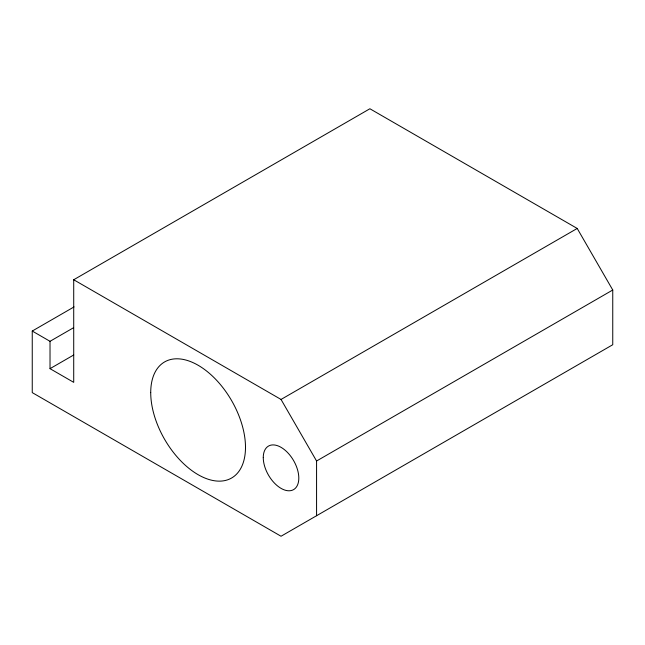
<?xml version="1.0" encoding="UTF-8"?>
<svg xmlns="http://www.w3.org/2000/svg" width="645" height="645" viewBox="0 0 645 645"><rect width="100%" height="100%" fill="white"/><g stroke="black" fill="none" stroke-linecap="round" stroke-linejoin="round"><path stroke-width="0.97" d="M73.538 327.733L50.02 341.31L50.02 368.666L73.715 382.348L73.715 279.753L369.891 108.755L577.211 228.451L612.75 290.008L612.75 344.728L281.035 536.245L32.25 392.611L32.25 331.046L74.062 306.907M50.02 368.666L73.715 354.992M73.715 279.753L281.035 399.449L577.211 228.451M316.574 515.726L316.574 461.006L612.75 290.008M32.25 331.046L50.02 341.31M281.035 399.449L316.574 461.006M150.72 392.611A67.016 38.692 60 0 0 221.799 481.033A67.016 38.692 60 0 0 221.799 386.258A67.016 38.692 60 0 0 150.72 392.611M263.265 457.587A25.131 14.513 60 0 0 289.919 490.748A25.131 14.513 60 0 0 289.919 455.201A25.131 14.513 60 0 0 263.265 457.587"/></g></svg>
